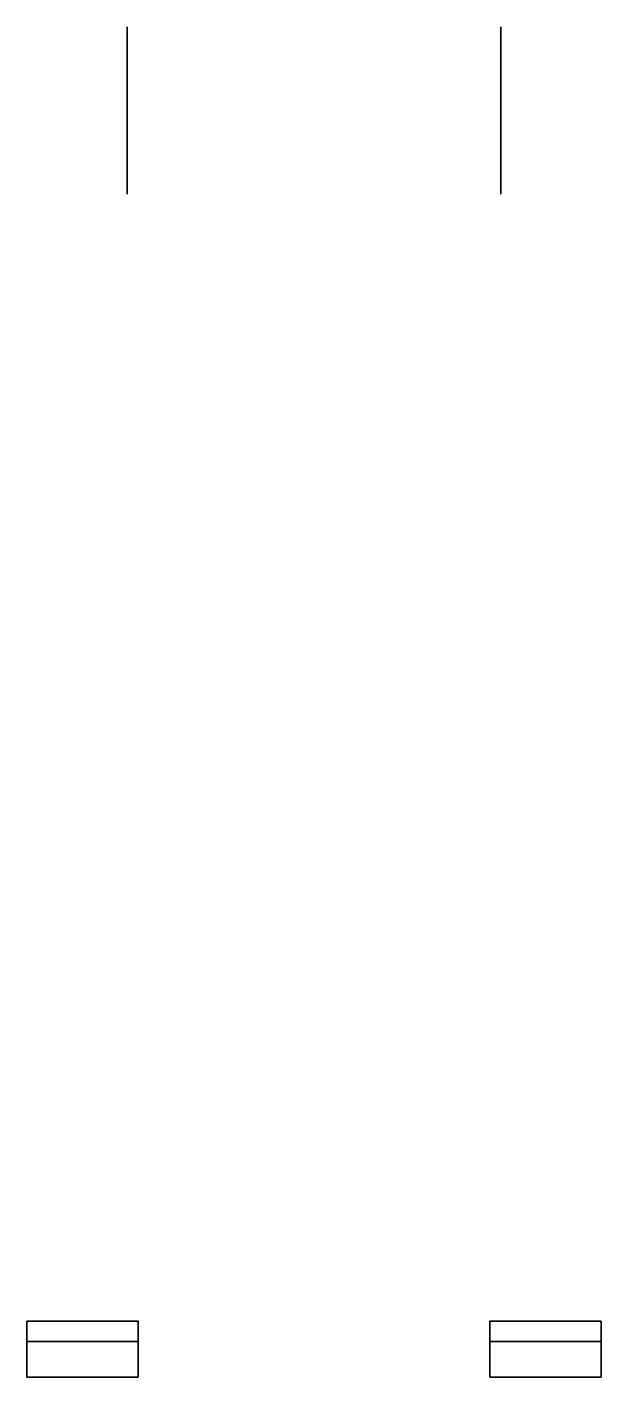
# Model space of a CAD drawing. Extents: x -1.29 to 1.29, y -3.14 to 2.92.
import ezdxf

# ---------------------------------------------------------------- set-up
doc = ezdxf.new("R2010")
doc.units = 0
doc.layers.add('MUDGUARDS', color=6, linetype='CONTINUOUS')

msp = doc.modelspace()

# ---------------------------------------------------------------- linework, layer by layer
at = {"layer": 'MUDGUARDS'}
for points in [[(-0.84, 2.65, 0.87), (-0.84, 2.29, 1.1), (-0.84, 2.29, 1.1), (-0.84, 2.92, 1.1)], [(-0.84, 2.92, 1.1), (-0.84, 2.29, 1.1), (-0.84, 2.29, 1.1), (-0.84, 2.65, 0.87)], [(-0.84, 2.84, 1.18), (-0.84, 2.17, 1.18), (-0.84, 2.29, 1.1), (-0.84, 2.92, 1.1)], [(-0.84, 2.92, 1.1), (-0.84, 2.29, 1.1), (-0.84, 2.17, 1.18), (-0.84, 2.84, 1.18)], [(0.84, 2.84, 1.18), (0.84, 2.17, 1.18), (0.84, 2.29, 1.1), (0.84, 2.92, 1.1)], [(0.84, 2.92, 1.1), (0.84, 2.29, 1.1), (0.84, 2.17, 1.18), (0.84, 2.84, 1.18)], [(0.84, 2.92, 1.1), (0.84, 2.29, 1.1), (0.84, 2.29, 1.1), (0.84, 2.65, 0.87)], [(0.84, 2.65, 0.87), (0.84, 2.29, 1.1), (0.84, 2.29, 1.1), (0.84, 2.92, 1.1)], [(-1.29, -2.89, 1.18), (-1.29, -2.98, 1.18), (-0.79, -2.98, 1.18), (-0.79, -2.89, 1.18)], [(-0.79, -2.89, 1.18), (-0.79, -2.98, 1.18), (-1.29, -2.98, 1.18), (-1.29, -2.89, 1.18)], [(0.79, -2.89, 1.18), (0.79, -2.98, 1.18), (1.29, -2.98, 1.18), (1.29, -2.89, 1.18)], [(1.29, -2.89, 1.18), (1.29, -2.98, 1.18), (0.79, -2.98, 1.18), (0.79, -2.89, 1.18)], [(-1.29, -2.98, 1.18), (-1.29, -3.14, 1.08), (-0.79, -3.14, 1.08), (-0.79, -2.98, 1.18)], [(-0.79, -2.98, 1.18), (-0.79, -3.14, 1.08), (-1.29, -3.14, 1.08), (-1.29, -2.98, 1.18)], [(0.79, -2.98, 1.18), (0.79, -3.14, 1.08), (1.29, -3.14, 1.08), (1.29, -2.98, 1.18)], [(1.29, -2.98, 1.18), (1.29, -3.14, 1.08), (0.79, -3.14, 1.08), (0.79, -2.98, 1.18)]]:
    msp.add_3dface(points, dxfattribs=at)

doc.saveas('drawing.dxf')
